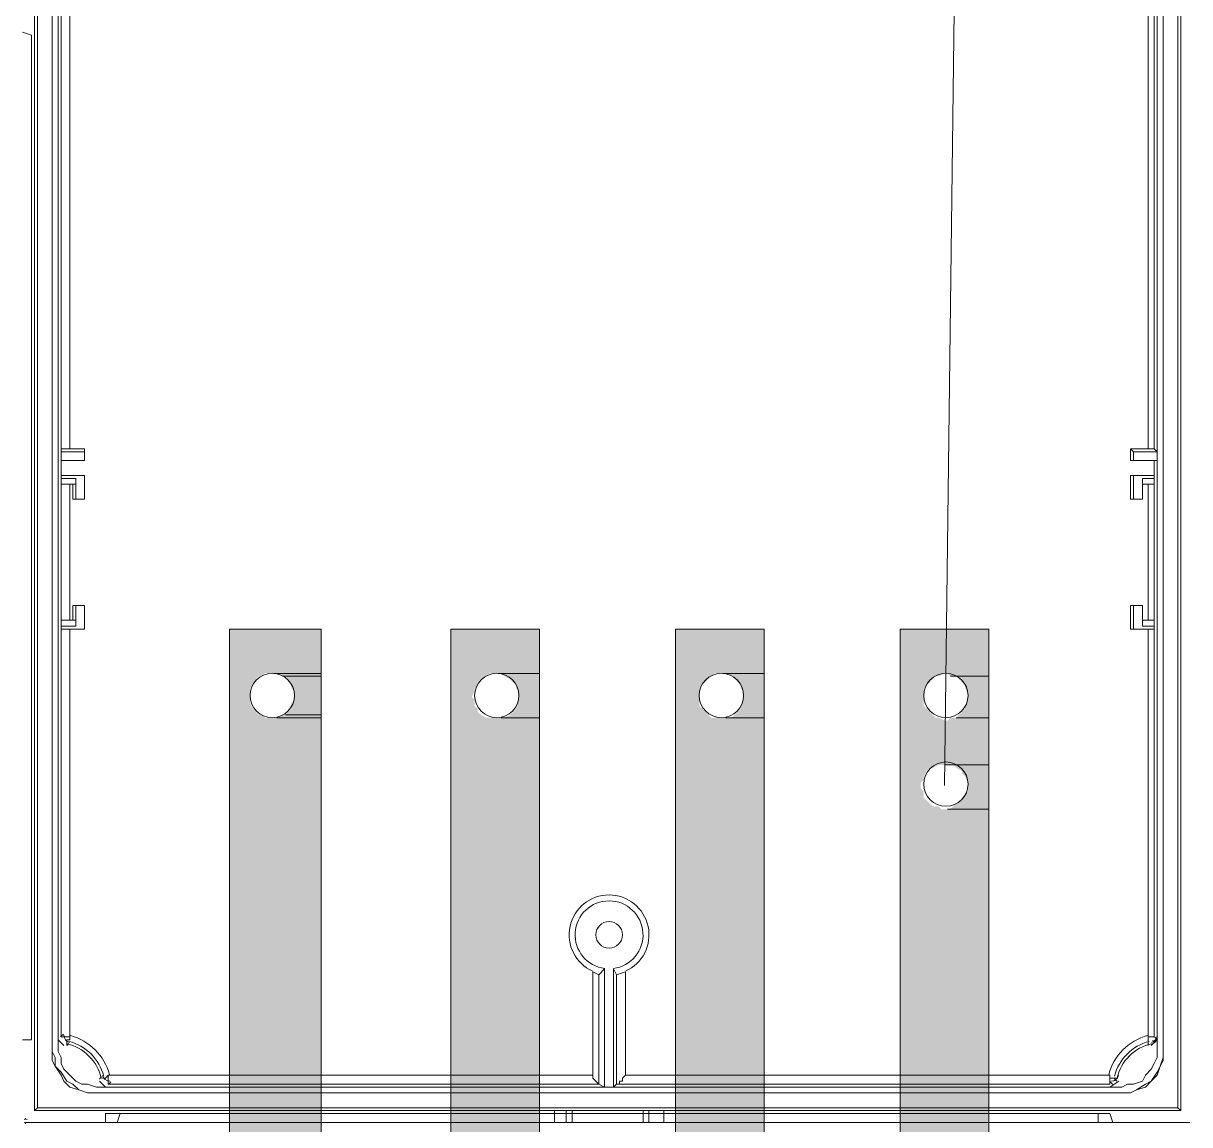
# Model space of a CAD drawing. Header units: millimetres. Extents: x -305 to 1353, y -289 to 1176.
# Drawn here: x 131.67 to 157.59, y 236.55 to 261.02 of the extents above; entities that cross this region are included whole.
import ezdxf

# ---------------------------------------------------------------- set-up
doc = ezdxf.new("R2010")
doc.units = ezdxf.units.MM
doc.header["$MEASUREMENT"] = 0
doc.layers.add('PDF3_0', color=7, linetype='Continuous')

msp = doc.modelspace()

# ---------------------------------------------------------------- linework, layer by layer
at = {"layer": 'PDF3_0', "lineweight": 5}
for points in [[(132.44, 284.137), (132.44, 286.961), (132.506, 286.895), (132.506, 251.567), (132.506, 251.501), (132.506, 251.304), (132.506, 250.976), (132.506, 250.91), (132.506, 250.845), (132.506, 250.779), (132.506, 247.758), (132.506, 247.693), (132.506, 247.627), (132.506, 247.561), (132.506, 238.5), (132.703, 238.5), (132.703, 247.561)], [(156.67, 247.561), (156.67, 238.5), (156.802, 238.5), (156.802, 247.561), (156.802, 247.627), (156.802, 247.693), (156.802, 247.758), (156.736, 247.758), (156.67, 247.758), (156.539, 247.758), (156.802, 247.758), (156.802, 250.779), (156.802, 250.845), (156.802, 250.91), (156.802, 250.976), (156.802, 251.304), (156.867, 251.304), (156.867, 251.501), (156.802, 251.567), (156.802, 286.895), (156.867, 286.961), (156.867, 284.137)], [(156.67, 251.567), (156.67, 286.895), (132.703, 286.895), (132.703, 251.567)], [(131.915, 286.501), (131.915, 236.858)], [(131.98, 286.632), (131.98, 236.924)], [(157.327, 286.632), (157.327, 236.924)], [(157.393, 286.501), (157.393, 236.858)], [(156.999, 284.268), (156.867, 284.137), (156.867, 238.171), (156.867, 238.04), (156.802, 237.909), (156.736, 237.777), (156.605, 237.646), (156.539, 237.515), (156.342, 237.449), (156.211, 237.449), (156.079, 237.383), (133.294, 237.383), (133.097, 237.449), (132.965, 237.449), (132.834, 237.515), (132.703, 237.646), (132.571, 237.777), (132.506, 237.909), (132.506, 238.04), (132.44, 238.171), (132.44, 284.137), (132.309, 284.268), (132.309, 238.171), (132.309, 284.268)], [(152.468, 270.216), (152.14, 244.081)], [(131.652, 260.826), (131.849, 260.76), (131.849, 238.434), (131.652, 238.434)], [(132.506, 251.501), (133.031, 251.501), (133.031, 251.567), (132.703, 251.567), (132.637, 251.567), (132.571, 251.567), (132.506, 251.567)], [(133.031, 251.567), (133.031, 251.304), (133.031, 251.501)], [(156.802, 251.567), (156.736, 251.567), (156.67, 251.567), (156.276, 251.567), (156.342, 251.501)], [(156.342, 251.304), (156.276, 251.304), (156.276, 251.567)], [(156.867, 251.501), (156.342, 251.501), (156.342, 251.304), (156.867, 251.304)], [(133.031, 251.304), (132.506, 251.304), (133.031, 251.304)], [(156.802, 251.304), (156.276, 251.304)], [(133.031, 250.976), (132.506, 250.976), (133.031, 250.976)], [(132.834, 250.451), (133.031, 250.451), (133.031, 250.976), (133.031, 250.451), (132.768, 250.451)], [(156.342, 250.976), (156.276, 250.976), (156.802, 250.976), (156.342, 250.976), (156.342, 250.451), (156.539, 250.451), (156.539, 250.91), (156.802, 250.91)], [(156.342, 250.451), (156.276, 250.451), (156.276, 250.976)], [(132.506, 250.91), (132.834, 250.91)], [(132.834, 250.779), (132.506, 250.779), (132.571, 250.779), (132.637, 250.779), (132.703, 250.779), (132.768, 250.779)], [(132.703, 250.779), (132.703, 247.758)], [(156.276, 250.451), (156.539, 250.451), (156.539, 250.779), (156.802, 250.779), (156.736, 250.779), (156.67, 250.779), (156.539, 250.779), (156.539, 250.845), (156.539, 250.91)], [(156.67, 247.758), (156.67, 250.779)], [(156.539, 250.451), (156.539, 250.451)], [(132.834, 248.087), (132.834, 247.627), (132.834, 247.693), (132.834, 247.758), (132.768, 247.758), (132.768, 248.087)], [(133.031, 248.087), (133.031, 248.087)], [(156.276, 248.087), (156.539, 248.087), (156.342, 248.087), (156.342, 247.561)], [(156.342, 248.087), (156.276, 248.087), (156.276, 247.561)], [(132.768, 247.758), (132.703, 247.758), (132.637, 247.758), (132.571, 247.758), (132.506, 247.758), (132.834, 247.758)], [(132.834, 247.627), (132.506, 247.627)], [(139.466, 181.436), (141.173, 181.436), (143.143, 181.436), (146.164, 181.436), (146.164, 247.561), (148.134, 247.561), (148.134, 181.436)], [(141.173, 181.436), (141.173, 247.561), (143.143, 247.561), (143.143, 181.436)], [(153.978, 181.962), (153.978, 181.371), (153.124, 181.371), (151.155, 181.371), (151.155, 247.561), (153.124, 247.561), (153.124, 181.371)], [(156.802, 247.627), (156.539, 247.627)], [(156.802, 247.758), (156.802, 247.758)], [(156.802, 247.561), (156.802, 247.561)], [(144.588, 237.383), (144.457, 237.449), (133.556, 237.449), (133.556, 237.646), (144.325, 237.646), (144.325, 237.58), (144.391, 237.515), (144.457, 237.449), (144.457, 239.879), (144.588, 240.01), (144.588, 237.383), (144.785, 237.383), (144.851, 237.449), (155.817, 237.449), (155.817, 237.646), (145.048, 237.646), (144.982, 237.58), (144.982, 237.515), (144.916, 237.515), (144.916, 237.449), (144.851, 237.449), (144.851, 239.879), (144.785, 240.01), (144.785, 237.383)], [(144.325, 237.646), (144.325, 239.944), (144.457, 239.879)], [(144.851, 239.879), (145.048, 239.944), (145.048, 237.646)], [(156.67, 238.5), (156.67, 238.434), (156.67, 238.368), (156.67, 238.303)], [(132.571, 238.303), (132.44, 238.434), (132.44, 238.171), (132.506, 238.04), (132.506, 237.909), (132.571, 237.777), (132.703, 237.646), (132.834, 237.515), (132.965, 237.449), (133.097, 237.449), (133.294, 237.383), (133.491, 237.383), (133.359, 237.515)], [(156.736, 238.303), (156.867, 238.434), (156.867, 238.171), (156.867, 238.04), (156.802, 237.909), (156.736, 237.777), (156.605, 237.646), (156.539, 237.515), (156.342, 237.449), (156.211, 237.449), (156.079, 237.383), (155.817, 237.383), (156.014, 237.515)], [(132.309, 238.171), (132.309, 238.171)], [(133.228, 237.252), (133.097, 237.252), (132.9, 237.318), (132.703, 237.383), (132.571, 237.515), (132.506, 237.646), (132.374, 237.843), (132.309, 237.974), (132.309, 238.171), (132.374, 238.04), (132.374, 237.843), (132.506, 237.712), (132.637, 237.515), (132.768, 237.449), (132.9, 237.318), (133.097, 237.252), (133.294, 237.252), (133.228, 237.252), (156.079, 237.252), (133.294, 237.252)], [(156.867, 238.171), (156.867, 238.171)], [(133.556, 237.646), (133.491, 237.58), (133.425, 237.58)], [(144.457, 237.449), (144.457, 237.449)], [(155.817, 237.646), (155.817, 237.58), (155.882, 237.58), (155.948, 237.58)], [(156.079, 237.383), (156.079, 237.383)], [(145.442, 236.858), (145.573, 236.858), (145.639, 236.858), (145.704, 236.858), (145.77, 236.858), (145.836, 236.858), (145.901, 236.858), (157.393, 236.858), (157.327, 236.924), (131.98, 236.924), (131.915, 236.858), (143.472, 236.858), (143.537, 236.858), (143.603, 236.858), (143.669, 236.858), (143.734, 236.858), (143.866, 236.858)], [(133.491, 236.595), (133.491, 236.792), (133.819, 236.792), (133.753, 236.595)], [(155.554, 236.792), (133.819, 236.792)], [(143.472, 236.858), (143.472, 236.595), (143.734, 236.595)], [(143.734, 236.858), (143.734, 236.595), (143.866, 236.595)], [(145.573, 236.858), (145.573, 236.595), (145.442, 236.595)], [(145.901, 236.858), (145.901, 236.595), (145.573, 236.595)], [(155.554, 236.595), (155.554, 236.792), (155.817, 236.792), (155.882, 236.595)], [(143.472, 236.595), (131.718, 236.595), (157.59, 236.595), (145.901, 236.595)]]:
    msp.add_lwpolyline(points, dxfattribs=at)
for points in [[(156.999, 238.171), (156.999, 238.04), (156.933, 237.843), (156.867, 237.712), (156.736, 237.515), (156.605, 237.449), (156.408, 237.318), (156.276, 237.252), (156.079, 237.252), (156.276, 237.252), (156.408, 237.318), (156.605, 237.383), (156.736, 237.515), (156.867, 237.646), (156.933, 237.843), (156.999, 237.974), (156.999, 238.171), (156.999, 284.268)], [(132.768, 250.451), (132.834, 250.451), (132.834, 250.91), (132.834, 250.845), (132.834, 250.779), (132.768, 250.779)], [(132.768, 248.087), (133.031, 248.087), (132.834, 248.087)], [(133.031, 248.087), (133.031, 247.561)], [(156.539, 248.087), (156.539, 247.758), (156.539, 247.693), (156.539, 247.627)], [(133.031, 247.561), (132.506, 247.561), (132.571, 247.561), (132.637, 247.561), (132.703, 247.561)], [(138.284, 181.371), (138.284, 247.561), (136.249, 247.561), (136.249, 181.371)], [(136.249, 247.561), (138.284, 247.561), (138.284, 181.371), (136.249, 181.371)], [(141.173, 181.436), (143.143, 181.436), (143.143, 247.561), (141.173, 247.561)], [(156.67, 247.561), (156.736, 247.561), (156.802, 247.561), (156.342, 247.561), (156.276, 247.561)], [(145.442, 236.595), (143.866, 236.595), (143.866, 236.858), (143.931, 236.858), (143.997, 236.858), (144.128, 236.858), (144.26, 236.858), (144.391, 236.858), (144.522, 236.858), (144.654, 236.858), (144.785, 236.858), (144.982, 236.858), (145.113, 236.858), (145.179, 236.858), (145.31, 236.858), (145.376, 236.858), (145.442, 236.858)], [(144.851, 236.858), (144.785, 236.858), (144.719, 236.858), (144.654, 236.858), (144.588, 236.858), (144.522, 236.858), (144.588, 236.858), (144.654, 236.858), (144.719, 236.858), (144.785, 236.858)]]:
    msp.add_lwpolyline(points, close=True, dxfattribs=at)
at = {"layer": 'PDF3_0', "color": 31, "lineweight": 0, "true_color": 0xfdcc66}
for points in [[(138.284, 246.576), (137.233, 246.576), (138.284, 246.576)], [(143.143, 246.576), (142.224, 246.576), (143.143, 246.576)], [(148.134, 246.576), (147.215, 246.576), (148.134, 246.576)], [(138.284, 246.511), (137.43, 246.511), (138.284, 246.511)], [(153.124, 246.511), (152.271, 246.511), (153.124, 246.511)], [(138.284, 245.591), (137.299, 245.591), (138.284, 245.591)], [(138.284, 245.657), (137.496, 245.657), (138.284, 245.657)], [(143.143, 245.591), (142.29, 245.591), (143.143, 245.591)], [(143.143, 245.591), (142.355, 245.591), (143.143, 245.591)], [(148.134, 245.591), (147.28, 245.591), (148.134, 245.591)], [(148.134, 245.591), (147.412, 245.591), (148.134, 245.591)], [(153.124, 245.591), (152.402, 245.591), (153.124, 245.591)], [(153.124, 244.541), (152.14, 244.541), (153.124, 244.541)], [(153.124, 244.541), (152.271, 244.541), (153.124, 244.541)], [(153.124, 243.556), (152.205, 243.556), (153.124, 243.556)], [(138.284, 237.252), (136.249, 237.252), (138.284, 237.252)], [(143.143, 237.252), (141.173, 237.252), (143.143, 237.252)], [(148.134, 237.252), (146.164, 237.252), (148.134, 237.252)], [(153.124, 237.252), (151.155, 237.252), (153.124, 237.252)]]:
    msp.add_lwpolyline(points, dxfattribs=at)
at = {"layer": 'PDF3_0', "lineweight": 5}
for points in [[(132.672, 238.351, 0.006026), (132.637, 238.303), (132.637, 238.368), (132.637, 238.434), (132.703, 238.434), (132.703, 238.5)], [(131.685, 236.661, 0.414), (131.718, 236.694, 0.414), (131.75, 236.661)], [(131.75, 236.595, 0.414), (131.718, 236.562, 0.414), (131.685, 236.595)]]:
    msp.add_lwpolyline(points, format="xyb", dxfattribs=at)
for centre, radius in [((137.201, 246.084), 0.493), ((142.191, 246.084), 0.493), ((147.182, 246.084), 0.493), ((152.172, 246.084), 0.493), ((152.172, 244.114), 0.493), ((144.687, 240.765), 0.296), ((144.687, 240.765), 0.296)]:
    msp.add_circle(centre, radius, dxfattribs=at)
for centre, radius, start, end in [((144.686, 240.765), 0.887, 294.2448, 245.7552), ((144.686, 240.765), 0.755, 277.2529, 262.7495), ((134.905, 235.511), 3.843, 127.6215, 128.8239), ((132.735, 238.532), 0.164, 179.9987, 255.2209), ((132.407, 237.35), 1.215, 14.7939, 75.2191), ((156.966, 237.351), 1.215, 104.7833, 165.2167), ((156.703, 238.532), 0.164, 284.7945, 359.9859), ((154.671, 235.697), 3.52, 51.1897, 52.4906), ((132.407, 237.351), 1.018, 12.3947, 77.6199), ((132.407, 237.351), 1.083, 14.79, 75.2198), ((156.966, 237.35), 1.083, 104.7885, 165.2115), ((156.966, 237.351), 1.018, 102.3895, 167.6105), ((154.61, 235.96), 3.27, 47.3994, 48.7496), ((131.023, 239.706), 3.172, 317.4011, 318.7719), ((133.589, 237.679), 0.164, 194.7945, 269.9859), ((130.326, 240.039), 4.152, 321.2227, 322.3254), ((158.815, 239.805), 3.772, 217.6191, 218.8328), ((155.85, 237.679), 0.164, 269.9987, 345.2209), ((158.191, 239.561), 3.022, 221.1591, 222.6192)]:
    msp.add_arc(centre, radius, start, end, dxfattribs=at)
at = {"layer": 'PDF3_0', "color": 31, "true_color": 0xfdcc66, "transparency": 33554559}
for points in [[(138.284, 247.561), (136.249, 247.561), (138.284, 246.576)], [(136.249, 247.561), (138.284, 246.576), (136.249, 246.576)], [(143.143, 247.561), (141.173, 247.561), (143.143, 246.576)], [(141.173, 247.561), (143.143, 246.576), (141.173, 246.576)], [(148.134, 247.561), (146.164, 247.561), (148.134, 246.576)], [(146.164, 247.561), (148.134, 246.576), (146.164, 246.576)], [(153.124, 247.561), (151.155, 247.561), (153.124, 246.576)], [(151.155, 247.561), (153.124, 246.576), (151.155, 246.576)], [(137.036, 246.576), (137.036, 246.576), (136.249, 246.576)], [(137.036, 246.576), (136.249, 246.576), (137.102, 246.576)], [(137.036, 246.576), (136.249, 246.576), (136.971, 246.511)], [(136.249, 246.576), (136.971, 246.511), (136.249, 246.511)], [(137.233, 246.576), (138.284, 246.576), (137.299, 246.576)], [(138.284, 246.576), (137.299, 246.576), (138.284, 246.511)], [(137.299, 246.576), (138.284, 246.511), (137.43, 246.511)], [(142.027, 246.576), (142.027, 246.576), (141.173, 246.576)], [(142.027, 246.576), (141.173, 246.576), (142.093, 246.576)], [(142.027, 246.576), (141.173, 246.576), (141.961, 246.511)], [(141.173, 246.576), (141.961, 246.511), (141.173, 246.511)], [(142.224, 246.576), (143.143, 246.576), (142.29, 246.576)], [(143.143, 246.576), (142.29, 246.576), (143.143, 246.511)], [(142.29, 246.576), (143.143, 246.511), (142.355, 246.511)], [(147.018, 246.576), (147.018, 246.576), (146.164, 246.576)], [(147.018, 246.576), (146.164, 246.576), (147.083, 246.576)], [(147.018, 246.576), (146.164, 246.576), (146.952, 246.511)], [(146.164, 246.576), (146.952, 246.511), (146.164, 246.511)], [(147.215, 246.576), (148.134, 246.576), (147.28, 246.576)], [(148.134, 246.576), (147.28, 246.576), (148.134, 246.511)], [(147.28, 246.576), (148.134, 246.511), (147.412, 246.511)], [(152.14, 246.576), (151.155, 246.576), (152.008, 246.511)], [(151.155, 246.576), (152.008, 246.511), (151.155, 246.511)], [(153.124, 246.576), (152.205, 246.576), (153.124, 246.511)], [(152.205, 246.576), (153.124, 246.511), (152.271, 246.511)], [(136.905, 246.511), (136.905, 246.511), (136.249, 246.511)], [(136.905, 246.511), (136.249, 246.511), (136.971, 246.511)], [(136.905, 246.511), (136.249, 246.511), (136.839, 246.445)], [(136.249, 246.511), (136.839, 246.445), (136.249, 246.445)], [(136.839, 246.445), (136.249, 246.445), (136.774, 246.314)], [(136.249, 246.445), (136.774, 246.314), (136.249, 246.314)], [(136.774, 246.314), (136.249, 246.314), (136.708, 246.248)], [(136.249, 246.314), (136.708, 246.248), (136.249, 246.248)], [(137.43, 246.511), (138.284, 246.511), (137.496, 246.511)], [(138.284, 246.511), (137.496, 246.511), (138.284, 246.445)], [(137.496, 246.511), (138.284, 246.445), (137.562, 246.445)], [(138.284, 246.445), (137.562, 246.445), (138.284, 246.314)], [(137.562, 246.445), (138.284, 246.314), (137.627, 246.314)], [(138.284, 246.314), (137.627, 246.314), (138.284, 246.248)], [(137.627, 246.314), (138.284, 246.248), (137.627, 246.248)], [(141.961, 246.511), (141.173, 246.511), (141.83, 246.445)], [(141.173, 246.511), (141.83, 246.445), (141.173, 246.445)], [(141.83, 246.445), (141.173, 246.445), (141.764, 246.379)], [(141.173, 246.445), (141.764, 246.379), (141.173, 246.379)], [(141.764, 246.379), (141.173, 246.379), (141.764, 246.314)], [(141.173, 246.379), (141.764, 246.314), (141.173, 246.314)], [(141.764, 246.314), (141.173, 246.314), (141.699, 246.248)], [(141.173, 246.314), (141.699, 246.248), (141.173, 246.248)], [(143.143, 246.511), (142.355, 246.511), (143.143, 246.445)], [(142.355, 246.511), (143.143, 246.445), (142.487, 246.445)], [(143.143, 246.445), (142.487, 246.445), (143.143, 246.379)], [(142.487, 246.445), (143.143, 246.379), (142.552, 246.379)], [(143.143, 246.379), (142.552, 246.379), (143.143, 246.314)], [(142.552, 246.379), (143.143, 246.314), (142.618, 246.314)], [(143.143, 246.314), (142.618, 246.314), (143.143, 246.248)], [(142.618, 246.314), (143.143, 246.248), (142.618, 246.248)], [(146.952, 246.511), (146.164, 246.511), (146.886, 246.445)], [(146.164, 246.511), (146.886, 246.445), (146.164, 246.445)], [(146.886, 246.445), (146.164, 246.445), (146.821, 246.379)], [(146.164, 246.445), (146.821, 246.379), (146.164, 246.379)], [(146.821, 246.379), (146.164, 246.379), (146.755, 246.314)], [(146.164, 246.379), (146.755, 246.314), (146.164, 246.314)], [(146.755, 246.314), (146.164, 246.314), (146.689, 246.248)], [(146.164, 246.314), (146.689, 246.248), (146.164, 246.248)], [(148.134, 246.511), (147.412, 246.511), (148.134, 246.445)], [(147.412, 246.511), (148.134, 246.445), (147.477, 246.445)], [(148.134, 246.445), (147.477, 246.445), (148.134, 246.379)], [(147.477, 246.445), (148.134, 246.379), (147.543, 246.379)], [(148.134, 246.379), (147.543, 246.379), (148.134, 246.314)], [(147.543, 246.379), (148.134, 246.314), (147.609, 246.314)], [(148.134, 246.314), (147.609, 246.314), (148.134, 246.248)], [(147.609, 246.314), (148.134, 246.248), (147.609, 246.248)], [(151.943, 246.511), (151.943, 246.511), (151.155, 246.511)], [(151.943, 246.511), (151.155, 246.511), (152.008, 246.511)], [(151.943, 246.511), (151.155, 246.511), (151.877, 246.445)], [(151.155, 246.511), (151.877, 246.445), (151.155, 246.445)], [(151.877, 246.445), (151.155, 246.445), (151.811, 246.379)], [(151.155, 246.445), (151.811, 246.379), (151.155, 246.379)], [(151.811, 246.379), (151.155, 246.379), (151.746, 246.314)], [(151.155, 246.379), (151.746, 246.314), (151.155, 246.314)], [(151.746, 246.314), (151.155, 246.314), (151.68, 246.248)], [(151.155, 246.314), (151.68, 246.248), (151.155, 246.248)], [(152.271, 246.511), (153.124, 246.511), (152.402, 246.511)], [(153.124, 246.511), (152.402, 246.511), (153.124, 246.445)], [(152.402, 246.511), (153.124, 246.445), (152.468, 246.445)], [(153.124, 246.445), (152.468, 246.445), (153.124, 246.379)], [(152.468, 246.445), (153.124, 246.379), (152.533, 246.379)], [(153.124, 246.379), (152.533, 246.379), (153.124, 246.314)], [(152.533, 246.379), (153.124, 246.314), (152.599, 246.314)], [(153.124, 246.314), (152.599, 246.314), (153.124, 246.248)], [(152.599, 246.314), (153.124, 246.248), (152.599, 246.248)], [(136.708, 246.248), (136.249, 246.248), (136.708, 246.182)], [(136.249, 246.248), (136.708, 246.182), (136.249, 246.182)], [(136.708, 246.182), (136.249, 246.182), (136.708, 246.051)], [(136.249, 246.182), (136.708, 246.051), (136.249, 246.051)], [(136.708, 246.051), (136.249, 246.051), (136.708, 245.985)], [(136.249, 246.051), (136.708, 245.985), (136.249, 245.985)], [(138.284, 246.248), (137.627, 246.248), (138.284, 246.182)], [(137.627, 246.248), (138.284, 246.182), (137.693, 246.182)], [(138.284, 246.182), (137.693, 246.182), (138.284, 246.051)], [(137.693, 246.182), (138.284, 246.051), (137.693, 246.051)], [(138.284, 246.051), (137.693, 246.051), (138.284, 245.985)], [(137.693, 246.051), (138.284, 245.985), (137.693, 245.985)], [(141.699, 246.248), (141.173, 246.248), (141.699, 246.182)], [(141.173, 246.248), (141.699, 246.182), (141.173, 246.182)], [(141.699, 246.182), (141.173, 246.182), (141.633, 246.051)], [(141.173, 246.182), (141.633, 246.051), (141.173, 246.051)], [(141.633, 246.051), (141.173, 246.051), (141.699, 245.985)], [(141.173, 246.051), (141.699, 245.985), (141.173, 245.985)], [(143.143, 246.248), (142.618, 246.248), (143.143, 246.182)], [(142.618, 246.248), (143.143, 246.182), (142.684, 246.182)], [(143.143, 246.182), (142.684, 246.182), (143.143, 246.051)], [(142.684, 246.182), (143.143, 246.051), (142.684, 246.051)], [(143.143, 246.051), (142.684, 246.051), (143.143, 245.985)], [(142.684, 246.051), (143.143, 245.985), (142.684, 245.985)], [(146.689, 246.248), (146.164, 246.248), (146.689, 246.182)], [(146.164, 246.248), (146.689, 246.182), (146.164, 246.182)], [(146.689, 246.182), (146.164, 246.182), (146.689, 246.051)], [(146.164, 246.182), (146.689, 246.051), (146.164, 246.051)], [(146.689, 246.051), (146.164, 246.051), (146.689, 245.985)], [(146.164, 246.051), (146.689, 245.985), (146.164, 245.985)], [(148.134, 246.248), (147.609, 246.248), (148.134, 246.182)], [(147.609, 246.248), (148.134, 246.182), (147.674, 246.182)], [(148.134, 246.182), (147.674, 246.182), (148.134, 246.051)], [(147.674, 246.182), (148.134, 246.051), (147.674, 246.051)], [(148.134, 246.051), (147.674, 246.051), (148.134, 245.985)], [(147.674, 246.051), (148.134, 245.985), (147.674, 245.985)], [(151.68, 246.248), (151.155, 246.248), (151.68, 246.117)], [(151.155, 246.248), (151.68, 246.117), (151.155, 246.117)], [(151.68, 246.117), (151.155, 246.117), (151.68, 246.051)], [(151.155, 246.117), (151.68, 246.051), (151.155, 246.051)], [(151.68, 246.051), (151.155, 246.051), (151.68, 245.985)], [(151.155, 246.051), (151.68, 245.985), (151.155, 245.985)], [(153.124, 246.248), (152.599, 246.248), (153.124, 246.117)], [(152.599, 246.248), (153.124, 246.117), (152.665, 246.117)], [(153.124, 246.117), (152.665, 246.117), (153.124, 246.051)], [(152.665, 246.117), (153.124, 246.051), (152.665, 246.051)], [(153.124, 246.051), (152.665, 246.051), (153.124, 245.985)], [(152.665, 246.051), (153.124, 245.985), (152.665, 245.985)], [(136.708, 245.985), (136.249, 245.985), (136.708, 245.92)], [(136.249, 245.985), (136.708, 245.92), (136.249, 245.92)], [(136.708, 245.92), (136.249, 245.92), (136.774, 245.788)], [(136.249, 245.92), (136.774, 245.788), (136.249, 245.788)], [(136.774, 245.788), (136.249, 245.788), (136.839, 245.723)], [(136.249, 245.788), (136.839, 245.723), (136.249, 245.723)], [(137.627, 245.788), (138.284, 245.723), (137.562, 245.723)], [(137.693, 245.985), (138.284, 245.92), (137.627, 245.92)], [(138.284, 245.92), (137.627, 245.92), (138.284, 245.788)], [(137.627, 245.92), (138.284, 245.788), (137.627, 245.788)], [(138.284, 245.788), (137.627, 245.788), (138.284, 245.723)], [(138.284, 245.985), (137.693, 245.985), (138.284, 245.92)], [(141.699, 245.985), (141.173, 245.985), (141.699, 245.854)], [(141.173, 245.985), (141.699, 245.854), (141.173, 245.854)], [(141.699, 245.854), (141.173, 245.854), (141.764, 245.788)], [(141.173, 245.854), (141.764, 245.788), (141.173, 245.788)], [(141.764, 245.788), (141.173, 245.788), (141.764, 245.723)], [(141.173, 245.788), (141.764, 245.723), (141.173, 245.723)], [(142.618, 245.788), (143.143, 245.723), (142.552, 245.723)], [(142.684, 245.985), (143.143, 245.854), (142.618, 245.854)], [(143.143, 245.854), (142.618, 245.854), (143.143, 245.788)], [(142.618, 245.854), (143.143, 245.788), (142.618, 245.788)], [(143.143, 245.788), (142.618, 245.788), (143.143, 245.723)], [(143.143, 245.985), (142.684, 245.985), (143.143, 245.854)], [(146.689, 245.985), (146.164, 245.985), (146.689, 245.854)], [(146.164, 245.985), (146.689, 245.854), (146.164, 245.854)], [(146.689, 245.854), (146.164, 245.854), (146.755, 245.788)], [(146.164, 245.854), (146.755, 245.788), (146.164, 245.788)], [(146.755, 245.788), (146.164, 245.788), (146.821, 245.723)], [(146.164, 245.788), (146.821, 245.723), (146.164, 245.723)], [(147.609, 245.788), (148.134, 245.723), (147.543, 245.723)], [(147.674, 245.985), (148.134, 245.854), (147.609, 245.854)], [(148.134, 245.854), (147.609, 245.854), (148.134, 245.788)], [(147.609, 245.854), (148.134, 245.788), (147.609, 245.788)], [(148.134, 245.788), (147.609, 245.788), (148.134, 245.723)], [(148.134, 245.985), (147.674, 245.985), (148.134, 245.854)], [(151.68, 245.985), (151.155, 245.985), (151.68, 245.854)], [(151.155, 245.985), (151.68, 245.854), (151.155, 245.854)], [(151.68, 245.854), (151.155, 245.854), (151.746, 245.788)], [(151.155, 245.854), (151.746, 245.788), (151.155, 245.788)], [(151.746, 245.788), (151.155, 245.788), (151.811, 245.723)], [(151.155, 245.788), (151.811, 245.723), (151.155, 245.723)], [(152.599, 245.788), (153.124, 245.723), (152.533, 245.723)], [(152.665, 245.985), (153.124, 245.854), (152.599, 245.854)], [(153.124, 245.854), (152.599, 245.854), (153.124, 245.788)], [(152.599, 245.854), (153.124, 245.788), (152.599, 245.788)], [(153.124, 245.788), (152.599, 245.788), (153.124, 245.723)], [(153.124, 245.985), (152.665, 245.985), (153.124, 245.854)], [(136.839, 245.723), (136.249, 245.723), (136.905, 245.657)], [(136.249, 245.723), (136.905, 245.657), (136.249, 245.657)], [(136.971, 245.657), (136.971, 245.657), (136.249, 245.657)], [(136.971, 245.657), (136.249, 245.657), (136.905, 245.657)], [(136.971, 245.657), (136.249, 245.657), (137.036, 245.591)], [(136.249, 245.657), (137.036, 245.591), (136.249, 245.591)], [(137.102, 245.591), (137.102, 245.591), (136.249, 245.591)], [(137.102, 245.591), (136.249, 245.591), (137.036, 245.591)], [(138.284, 245.591), (136.249, 245.591), (138.284, 237.646)], [(136.249, 245.591), (138.284, 237.646), (136.249, 237.646)], [(137.299, 245.591), (138.284, 245.591), (137.233, 245.591)], [(137.43, 245.657), (138.284, 245.591), (137.299, 245.591)], [(137.496, 245.657), (138.284, 245.657), (137.43, 245.657)], [(138.284, 245.657), (137.43, 245.657), (138.284, 245.591)], [(137.562, 245.723), (138.284, 245.657), (137.496, 245.657)], [(138.284, 245.723), (137.562, 245.723), (138.284, 245.657)], [(141.764, 245.723), (141.173, 245.723), (141.83, 245.657)], [(141.173, 245.723), (141.83, 245.657), (141.173, 245.657)], [(141.83, 245.657), (141.173, 245.657), (141.961, 245.591)], [(141.173, 245.657), (141.961, 245.591), (141.173, 245.591)], [(142.027, 245.591), (142.027, 245.591), (141.173, 245.591)], [(142.027, 245.591), (141.173, 245.591), (141.961, 245.591)], [(142.093, 245.591), (142.093, 245.591), (141.173, 245.591)], [(142.093, 245.591), (141.173, 245.591), (142.027, 245.591)], [(143.143, 245.591), (141.173, 245.591), (143.143, 237.646)], [(141.173, 245.591), (143.143, 237.646), (141.173, 237.646)], [(142.29, 245.591), (143.143, 245.591), (142.224, 245.591)], [(142.355, 245.591), (143.143, 245.591), (142.29, 245.591)], [(142.487, 245.657), (143.143, 245.591), (142.355, 245.591)], [(142.552, 245.723), (143.143, 245.657), (142.487, 245.657)], [(143.143, 245.657), (142.487, 245.657), (143.143, 245.591)], [(143.143, 245.723), (142.552, 245.723), (143.143, 245.657)], [(146.821, 245.723), (146.164, 245.723), (146.886, 245.657)], [(146.164, 245.723), (146.886, 245.657), (146.164, 245.657)], [(146.886, 245.657), (146.164, 245.657), (146.952, 245.591)], [(146.164, 245.657), (146.952, 245.591), (146.164, 245.591)], [(147.018, 245.591), (147.018, 245.591), (146.164, 245.591)], [(147.018, 245.591), (146.164, 245.591), (146.952, 245.591)], [(147.083, 245.591), (147.083, 245.591), (146.164, 245.591)], [(147.083, 245.591), (146.164, 245.591), (147.018, 245.591)], [(148.134, 245.591), (146.164, 245.591), (148.134, 237.646)], [(146.164, 245.591), (148.134, 237.646), (146.164, 237.646)], [(147.28, 245.591), (148.134, 245.591), (147.215, 245.591)], [(147.412, 245.591), (148.134, 245.591), (147.28, 245.591)], [(147.477, 245.657), (148.134, 245.591), (147.412, 245.591)], [(147.543, 245.723), (148.134, 245.657), (147.477, 245.657)], [(148.134, 245.657), (147.477, 245.657), (148.134, 245.591)], [(148.134, 245.723), (147.543, 245.723), (148.134, 245.657)], [(151.811, 245.723), (151.155, 245.723), (151.877, 245.657)], [(151.155, 245.723), (151.877, 245.657), (151.155, 245.657)], [(151.877, 245.657), (151.155, 245.657), (151.943, 245.591)], [(151.155, 245.657), (151.943, 245.591), (151.155, 245.591)], [(152.008, 245.591), (152.008, 245.591), (151.155, 245.591)], [(152.008, 245.591), (151.155, 245.591), (151.943, 245.591)], [(152.008, 245.591), (151.155, 245.591), (152.14, 245.526)], [(151.155, 245.591), (152.14, 245.526), (151.155, 245.526)], [(153.124, 245.526), (151.155, 245.526), (153.124, 244.541)], [(151.155, 245.526), (153.124, 244.541), (151.155, 244.541)], [(152.271, 245.591), (153.124, 245.526), (152.205, 245.526)], [(152.402, 245.591), (153.124, 245.591), (152.271, 245.591)], [(153.124, 245.591), (152.271, 245.591), (153.124, 245.526)], [(152.468, 245.657), (153.124, 245.591), (152.402, 245.591)], [(152.533, 245.723), (153.124, 245.657), (152.468, 245.657)], [(153.124, 245.657), (152.468, 245.657), (153.124, 245.591)], [(153.124, 245.723), (152.533, 245.723), (153.124, 245.657)], [(152.074, 244.541), (152.074, 244.541), (151.155, 244.541)], [(152.074, 244.541), (151.155, 244.541), (152.14, 244.541)], [(152.008, 244.541), (152.008, 244.541), (151.155, 244.541)], [(152.008, 244.541), (151.155, 244.541), (152.074, 244.541)], [(152.008, 244.541), (151.155, 244.541), (151.877, 244.475)], [(151.155, 244.541), (151.877, 244.475), (151.155, 244.475)], [(151.811, 244.475), (151.811, 244.475), (151.155, 244.475)], [(151.811, 244.475), (151.155, 244.475), (151.877, 244.475)], [(151.811, 244.475), (151.155, 244.475), (151.746, 244.409)], [(151.155, 244.475), (151.746, 244.409), (151.155, 244.409)], [(152.14, 244.541), (153.124, 244.541), (152.271, 244.541)], [(152.271, 244.541), (153.124, 244.541), (152.337, 244.541)], [(153.124, 244.541), (152.337, 244.541), (153.124, 244.475)], [(152.337, 244.541), (153.124, 244.475), (152.402, 244.475)], [(153.124, 244.475), (152.402, 244.475), (153.124, 244.409)], [(152.402, 244.475), (153.124, 244.409), (152.533, 244.409)], [(151.746, 244.409), (151.155, 244.409), (151.68, 244.278)], [(151.155, 244.409), (151.68, 244.278), (151.155, 244.278)], [(151.68, 244.278), (151.155, 244.278), (151.68, 244.212)], [(151.155, 244.278), (151.68, 244.212), (151.155, 244.212)], [(151.68, 244.212), (151.155, 244.212), (151.614, 244.147)], [(151.155, 244.212), (151.614, 244.147), (151.155, 244.147)], [(153.124, 244.409), (152.533, 244.409), (153.124, 244.344)], [(152.533, 244.409), (153.124, 244.344), (152.533, 244.344)], [(153.124, 244.344), (152.533, 244.344), (153.124, 244.278)], [(152.533, 244.344), (153.124, 244.278), (152.599, 244.278)], [(153.124, 244.278), (152.599, 244.278), (153.124, 244.147)], [(152.599, 244.278), (153.124, 244.147), (152.665, 244.147)], [(151.614, 244.147), (151.155, 244.147), (151.614, 244.015)], [(151.155, 244.147), (151.614, 244.015), (151.155, 244.015)], [(151.614, 244.015), (151.155, 244.015), (151.68, 243.95)], [(151.155, 244.015), (151.68, 243.95), (151.155, 243.95)], [(151.68, 243.95), (151.155, 243.95), (151.68, 243.818)], [(151.155, 243.95), (151.68, 243.818), (151.155, 243.818)], [(152.665, 243.95), (153.124, 243.884), (152.599, 243.884)], [(153.124, 244.147), (152.665, 244.147), (153.124, 244.081)], [(152.665, 244.147), (153.124, 244.081), (152.665, 244.081)], [(153.124, 244.081), (152.665, 244.081), (153.124, 243.95)], [(152.665, 244.081), (153.124, 243.95), (152.665, 243.95)], [(153.124, 243.95), (152.665, 243.95), (153.124, 243.884)], [(151.68, 243.818), (151.155, 243.818), (151.746, 243.753)], [(151.155, 243.818), (151.746, 243.753), (151.155, 243.753)], [(151.746, 243.753), (151.155, 243.753), (151.811, 243.687)], [(151.155, 243.753), (151.811, 243.687), (151.155, 243.687)], [(151.811, 243.687), (151.155, 243.687), (151.877, 243.621)], [(151.155, 243.687), (151.877, 243.621), (151.155, 243.621)], [(152.402, 243.687), (153.124, 243.621), (152.337, 243.621)], [(152.533, 243.753), (153.124, 243.687), (152.402, 243.687)], [(153.124, 243.687), (152.402, 243.687), (153.124, 243.621)], [(152.599, 243.884), (153.124, 243.818), (152.533, 243.818)], [(153.124, 243.818), (152.533, 243.818), (153.124, 243.753)], [(152.533, 243.818), (153.124, 243.753), (152.533, 243.753)], [(153.124, 243.753), (152.533, 243.753), (153.124, 243.687)], [(153.124, 243.884), (152.599, 243.884), (153.124, 243.818)], [(152.008, 243.621), (152.008, 243.621), (151.155, 243.621)], [(152.008, 243.621), (151.155, 243.621), (151.877, 243.621)], [(152.008, 243.621), (151.155, 243.621), (152.074, 243.556)], [(151.155, 243.621), (152.074, 243.556), (151.155, 243.556)], [(152.14, 243.556), (152.14, 243.556), (151.155, 243.556)], [(152.14, 243.556), (151.155, 243.556), (152.074, 243.556)], [(153.124, 243.556), (151.155, 243.556), (153.124, 237.58)], [(151.155, 243.556), (153.124, 237.58), (151.155, 237.58)], [(152.205, 243.556), (153.124, 243.556), (152.14, 243.556)], [(153.124, 243.556), (152.271, 243.556), (152.205, 243.556)], [(152.337, 243.621), (153.124, 243.556), (152.271, 243.556)], [(152.271, 243.556), (153.124, 243.556), (153.124, 243.556)], [(153.124, 243.621), (152.337, 243.621), (153.124, 243.556)], [(138.284, 237.646), (136.249, 237.646), (138.284, 237.449)], [(136.249, 237.646), (138.284, 237.449), (136.249, 237.449)], [(138.284, 237.449), (136.249, 237.449), (138.284, 237.383)], [(136.249, 237.449), (138.284, 237.383), (136.249, 237.383)], [(143.143, 237.646), (141.173, 237.646), (143.143, 237.449)], [(141.173, 237.646), (143.143, 237.449), (141.173, 237.449)], [(143.143, 237.449), (141.173, 237.449), (143.143, 237.383)], [(141.173, 237.449), (143.143, 237.383), (141.173, 237.383)], [(148.134, 237.646), (146.164, 237.646), (148.134, 237.449)], [(146.164, 237.646), (148.134, 237.449), (146.164, 237.449)], [(148.134, 237.449), (146.164, 237.449), (148.134, 237.383)], [(146.164, 237.449), (148.134, 237.383), (146.164, 237.383)], [(153.124, 237.58), (151.155, 237.58), (153.124, 237.449)], [(151.155, 237.58), (153.124, 237.449), (151.155, 237.449)], [(153.124, 237.449), (151.155, 237.449), (153.124, 237.383)], [(151.155, 237.449), (153.124, 237.383), (151.155, 237.383)], [(138.284, 237.383), (136.249, 237.383), (138.284, 237.252)], [(136.249, 237.383), (138.284, 237.252), (136.249, 237.252)], [(136.249, 237.252), (138.284, 237.252), (138.284, 237.252)], [(138.284, 237.252), (136.249, 237.252), (138.284, 236.924)], [(136.249, 237.252), (138.284, 236.924), (136.249, 236.924)], [(143.143, 237.383), (141.173, 237.383), (143.143, 237.252)], [(141.173, 237.383), (143.143, 237.252), (141.173, 237.252)], [(141.173, 237.252), (143.143, 237.252), (143.143, 237.252)], [(143.143, 237.252), (141.173, 237.252), (143.143, 236.924)], [(141.173, 237.252), (143.143, 236.924), (141.173, 236.924)], [(148.134, 237.383), (146.164, 237.383), (148.134, 237.252)], [(146.164, 237.383), (148.134, 237.252), (146.164, 237.252)], [(146.164, 237.252), (148.134, 237.252), (148.134, 237.252)], [(148.134, 237.252), (146.164, 237.252), (148.134, 236.924)], [(146.164, 237.252), (148.134, 236.924), (146.164, 236.924)], [(153.124, 237.383), (151.155, 237.383), (153.124, 237.252)], [(151.155, 237.383), (153.124, 237.252), (151.155, 237.252)], [(151.155, 237.252), (153.124, 237.252), (153.124, 237.252)], [(153.124, 237.252), (151.155, 237.252), (153.124, 236.924)], [(151.155, 237.252), (153.124, 236.924), (151.155, 236.924)], [(138.284, 236.924), (136.249, 236.924), (138.284, 236.858)], [(136.249, 236.924), (138.284, 236.858), (136.249, 236.858)], [(143.143, 236.924), (141.173, 236.924), (143.143, 236.858)], [(141.173, 236.924), (143.143, 236.858), (141.173, 236.858)], [(148.134, 236.924), (146.164, 236.924), (148.134, 236.858)], [(146.164, 236.924), (148.134, 236.858), (146.164, 236.858)], [(153.124, 236.924), (151.155, 236.924), (153.124, 236.858)], [(151.155, 236.924), (153.124, 236.858), (151.155, 236.858)], [(138.284, 236.858), (136.249, 236.858), (138.284, 236.792)], [(136.249, 236.858), (138.284, 236.792), (136.249, 236.792)], [(138.284, 236.792), (136.249, 236.792), (138.284, 236.595)], [(136.249, 236.792), (138.284, 236.595), (136.249, 236.595)], [(143.143, 236.858), (141.173, 236.858), (143.143, 236.792)], [(141.173, 236.858), (143.143, 236.792), (141.173, 236.792)], [(143.143, 236.792), (141.173, 236.792), (143.143, 236.595)], [(141.173, 236.792), (143.143, 236.595), (141.173, 236.595)], [(148.134, 236.858), (146.164, 236.858), (148.134, 236.792)], [(146.164, 236.858), (148.134, 236.792), (146.164, 236.792)], [(148.134, 236.792), (146.164, 236.792), (148.134, 236.595)], [(146.164, 236.792), (148.134, 236.595), (146.164, 236.595)], [(153.124, 236.858), (151.155, 236.858), (153.124, 236.792)], [(151.155, 236.858), (153.124, 236.792), (151.155, 236.792)], [(153.124, 236.792), (151.155, 236.792), (153.124, 236.595)], [(151.155, 236.792), (153.124, 236.595), (151.155, 236.595)], [(138.284, 236.595), (136.249, 236.595), (138.284, 235.085)], [(136.249, 236.595), (138.284, 235.085), (136.249, 235.085)], [(143.143, 236.595), (141.173, 236.595), (143.143, 235.085)], [(141.173, 236.595), (143.143, 235.085), (141.173, 235.085)], [(148.134, 236.595), (146.164, 236.595), (148.134, 235.085)], [(146.164, 236.595), (148.134, 235.085), (146.164, 235.085)], [(153.124, 236.595), (151.155, 236.595), (153.124, 235.085)], [(151.155, 236.595), (153.124, 235.085), (151.155, 235.085)]]:
    msp.add_solid(points, dxfattribs=at)

doc.saveas('drawing.dxf')
